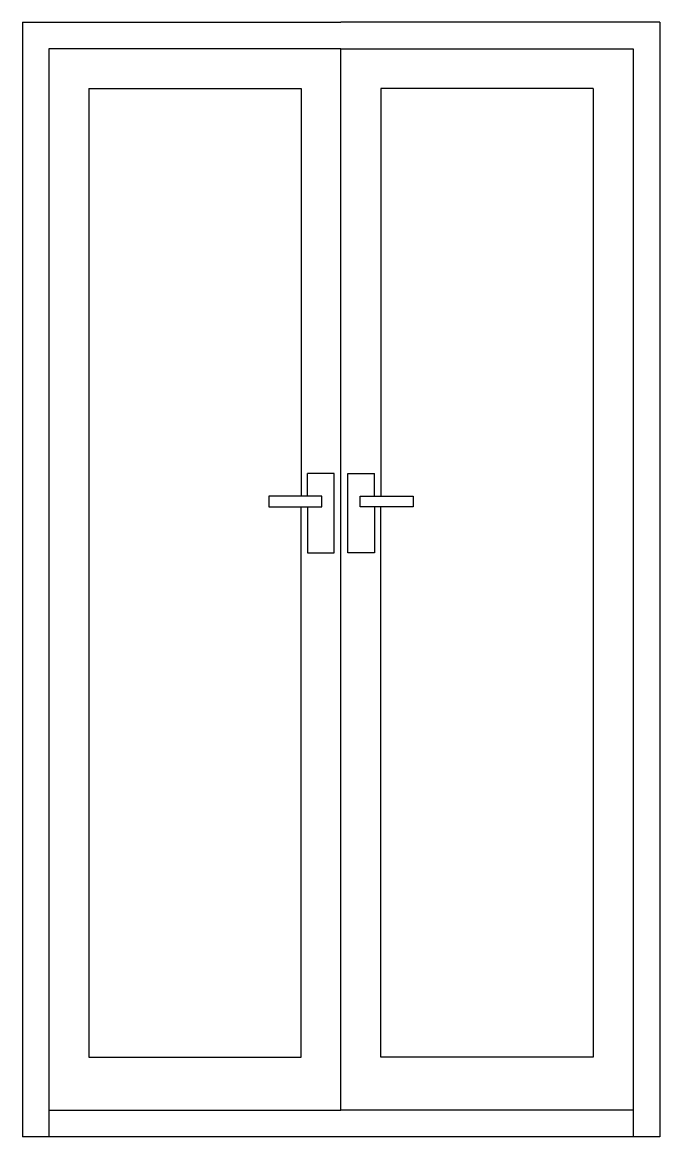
# Model space of a CAD drawing. Header units: millimetres. Extents: x -740.7 to -739.5, y 1751.63 to 1753.73.
import ezdxf

# ---------------------------------------------------------------- set-up
doc = ezdxf.new("R2010")
doc.units = ezdxf.units.MM
doc.header["$LTSCALE"] = 10
doc.layers.add('Portas', color=2, linetype='Continuous')

msp = doc.modelspace()

# ---------------------------------------------------------------- linework, layer by layer
at = {"layer": 'Portas'}
for p, q in [((-740.699, 1753.73), (-740.0991, 1753.73)), ((-740.699, 1753.73), (-740.699, 1751.63)), ((-739.4991, 1753.73), (-740.0991, 1753.73)), ((-739.4991, 1753.73), (-739.4991, 1751.63)), ((-739.4991, 1751.63), (-740.699, 1751.63))]:
    msp.add_line(p, q, dxfattribs=at)
at = {"layer": 'Portas', "color": 1}
for p, q in [((-740.0991, 1753.68), (-740.649, 1753.68)), ((-740.649, 1753.68), (-740.649, 1751.63)), ((-740.0991, 1753.68), (-739.5491, 1753.68)), ((-740.0991, 1751.68), (-740.0991, 1753.68)), ((-740.0991, 1751.68), (-740.0991, 1753.68)), ((-739.5491, 1753.68), (-739.5491, 1751.63)), ((-740.574, 1753.605), (-740.1741, 1753.605)), ((-740.574, 1753.605), (-740.574, 1751.78)), ((-740.1741, 1753.605), (-740.1741, 1752.8367)), ((-739.6241, 1753.605), (-740.0241, 1753.605)), ((-740.0241, 1753.605), (-740.0241, 1752.8367)), ((-739.6241, 1753.605), (-739.6241, 1751.78)), ((-740.1621, 1752.8367), (-740.1621, 1752.88)), ((-740.1121, 1752.88), (-740.1621, 1752.88)), ((-740.1121, 1752.73), (-740.1121, 1752.88)), ((-740.086, 1752.73), (-740.086, 1752.88)), ((-740.086, 1752.88), (-740.0361, 1752.88)), ((-740.0361, 1752.8367), (-740.0361, 1752.88)), ((-740.2351, 1752.8367), (-740.2351, 1752.8167)), ((-740.1351, 1752.8367), (-740.2351, 1752.8367)), ((-740.1351, 1752.8167), (-740.1351, 1752.8367)), ((-740.063, 1752.8167), (-740.063, 1752.8367)), ((-740.063, 1752.8367), (-739.963, 1752.8367)), ((-739.963, 1752.8367), (-739.963, 1752.8167)), ((-740.2351, 1752.8167), (-740.1351, 1752.8167)), ((-740.1741, 1751.78), (-740.1741, 1752.8167)), ((-740.1621, 1752.8167), (-740.1621, 1752.73)), ((-739.963, 1752.8167), (-740.063, 1752.8167)), ((-740.0361, 1752.8167), (-740.0361, 1752.73)), ((-740.0241, 1751.78), (-740.0241, 1752.8167)), ((-740.1621, 1752.73), (-740.1121, 1752.73)), ((-740.0361, 1752.73), (-740.086, 1752.73)), ((-740.574, 1751.78), (-740.1741, 1751.78)), ((-739.6241, 1751.78), (-740.0241, 1751.78)), ((-740.649, 1751.68), (-740.0991, 1751.68)), ((-739.5491, 1751.68), (-740.0991, 1751.68))]:
    msp.add_line(p, q, dxfattribs=at)

doc.saveas('drawing.dxf')
